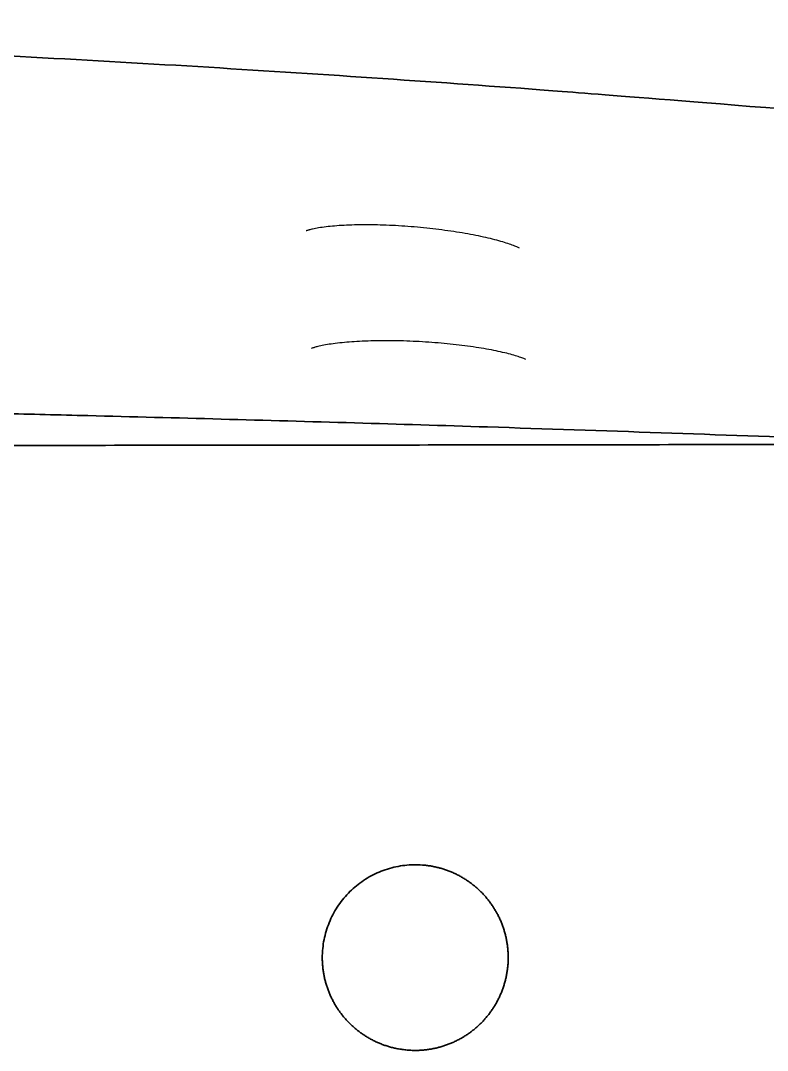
# Model space of a CAD drawing. Header units: millimetres. Extents: x 0 to 2561, y -987 to 790.
# Drawn here: x 981.6 to 1130.2, y -667.9 to -462.9 of the extents above; entities that cross this region are included whole.
import ezdxf

# ---------------------------------------------------------------- set-up
doc = ezdxf.new("R2010")
doc.units = ezdxf.units.MM
doc.layers.add('Blocks', color=7, linetype='Continuous')
doc.layers.add('Blocks$Inner', color=7, linetype='Continuous', lineweight=25, true_color=0x007f00)
doc.layers.add('Blocks$Outline', color=7, linetype='Continuous', lineweight=35, true_color=0xff3f3f)

# ---------------------------------------------------------------- blocks, each defined once
blk = doc.blocks.new('Balcony Dining Bench Top')
at = {"layer": 'Blocks$Inner'}
for points, knots in [([(-589.23, 424.16), (-589.23, 421.8), (-589.25, 419.44), (-589.3, 417.08), (-589.34, 414.72), (-589.41, 412.35), (-589.5, 409.99), (-589.59, 407.64), (-589.7, 405.29), (-589.81, 402.94), (-590.07, 397.34), (-590.31, 391.73), (-590.56, 386.12), (-590.91, 378.16), (-591.25, 370.21), (-591.58, 362.25), (-592.25, 346.33), (-592.88, 330.41), (-593.48, 314.5), (-594.35, 291.48), (-595.15, 268.46), (-595.89, 245.44), (-596.17, 236.61), (-596.44, 227.78), (-596.7, 218.96), (-596.96, 210.11), (-597.21, 201.27), (-597.45, 192.43), (-597.69, 183.59), (-597.92, 174.75), (-598.15, 165.9), (-598.29, 160.24), (-598.42, 154.58), (-598.56, 148.92), (-598.69, 143.26), (-598.82, 137.61), (-598.94, 131.95), (-599.07, 126.29), (-599.19, 120.63), (-599.3, 114.97), (-599.54, 103.66), (-599.75, 92.34), (-599.95, 81.03), (-600.15, 69.67), (-600.33, 58.32), (-600.5, 46.97), (-600.85, 23.06), (-601.12, -0.86), (-601.31, -24.78), (-601.38, -33.55), (-601.44, -42.33), (-601.49, -51.11), (-601.55, -59.86), (-601.59, -68.62), (-601.62, -77.38), (-601.65, -86.14), (-601.67, -94.89), (-601.68, -103.65), (-601.68, -105.03), (-601.68, -106.41), (-601.68, -107.79), (-601.68, -109.17), (-601.68, -110.56), (-601.68, -111.94), (-601.68, -113.32), (-601.68, -114.7), (-601.68, -116.08)], [0.000019, 0.000019, 0.000019, 0.000019, 7.08982, 7.08982, 7.08982, 14.176741, 14.176741, 14.176741, 21.23183, 21.23183, 21.23183, 38.07293, 38.07293, 38.07293, 61.967387, 61.967387, 61.967387, 109.758517, 109.758517, 109.758517, 178.860742, 178.860742, 178.860742, 205.352515, 205.352515, 205.352515, 231.889817, 231.889817, 231.889817, 258.427166, 258.427166, 258.427166, 275.415243, 275.415243, 275.415243, 292.391937, 292.391937, 292.391937, 309.370735, 309.370735, 309.370735, 343.322504, 343.322504, 343.322504, 377.383168, 377.383168, 377.383168, 449.136176, 449.136176, 449.136176, 475.470513, 475.470513, 475.470513, 501.739585, 501.739585, 501.739585, 528.009357, 528.009357, 528.009357, 532.154266, 532.154266, 532.154266, 536.298776, 536.298776, 536.298776, 540.441973, 540.441973, 540.441973, 540.441973]), ([(-592.46, 340.84), (-592.46, 340.54), (-592.46, 340.24), (-592.46, 339.94), (-592.45, 333.97), (-592.44, 328.01), (-592.43, 322.06), (-592.42, 318.55), (-592.42, 315.03), (-592.41, 311.52), (-592.4, 303.86), (-592.39, 296.21), (-592.38, 288.56), (-592.37, 286.78), (-592.37, 284.99), (-592.37, 283.21), (-592.35, 273.78), (-592.34, 264.35), (-592.33, 254.92), (-592.32, 245.47), (-592.3, 236.01), (-592.29, 226.56), (-592.29, 224.89), (-592.29, 223.23), (-592.28, 221.56), (-592.28, 213.74), (-592.27, 205.89), (-592.26, 198.04), (-592.25, 188.51), (-592.24, 178.95), (-592.23, 169.39), (-592.22, 164.22), (-592.21, 159.05), (-592.21, 153.88), (-592.21, 149.48), (-592.2, 145.08), (-592.2, 140.68), (-592.19, 131.11), (-592.18, 121.54), (-592.17, 111.97), (-592.16, 103.32), (-592.16, 94.67), (-592.15, 86.03), (-592.15, 85.12), (-592.15, 84.22), (-592.15, 83.31), (-592.14, 73.78), (-592.14, 64.27), (-592.13, 54.79), (-592.13, 53.96), (-592.13, 53.13), (-592.13, 52.3), (-592.12, 43.66), (-592.12, 35.05), (-592.11, 26.44), (-592.11, 23.9), (-592.11, 21.35), (-592.11, 18.8), (-592.11, 11.92), (-592.1, 5.04), (-592.1, -1.84), (-592.1, -6.11), (-592.1, -10.38), (-592.09, -14.65), (-592.09, -19.83), (-592.09, -25.01), (-592.09, -30.2), (-592.09, -30.61), (-592.09, -31.02), (-592.09, -31.44), (-592.09, -37.04), (-592.09, -42.66), (-592.08, -48.28), (-592.08, -61.27), (-592.08, -74.31), (-592.08, -87.37), (-592.08, -96.93), (-592.08, -106.51), (-592.08, -116.08), (-592.08, -125.66), (-592.08, -135.25), (-592.08, -144.82), (-592.08, -157.87), (-592.08, -170.9), (-592.08, -183.88), (-592.09, -189.51), (-592.09, -195.12), (-592.09, -200.73), (-592.09, -201.15), (-592.09, -201.57), (-592.09, -201.99), (-592.09, -207.17), (-592.09, -212.35), (-592.09, -217.51), (-592.1, -221.79), (-592.1, -226.07), (-592.1, -230.34), (-592.1, -237.22), (-592.11, -244.09), (-592.11, -250.97), (-592.11, -253.52), (-592.11, -256.07), (-592.11, -258.63), (-592.12, -267.23), (-592.12, -275.84), (-592.13, -284.47), (-592.13, -285.31), (-592.13, -286.14), (-592.13, -286.98), (-592.14, -296.46), (-592.14, -305.97), (-592.15, -315.5), (-592.15, -316.4), (-592.15, -317.29), (-592.15, -318.19), (-592.16, -326.84), (-592.16, -335.5), (-592.17, -344.15), (-592.18, -353.72), (-592.19, -363.3), (-592.2, -372.87), (-592.2, -377.26), (-592.21, -381.65), (-592.21, -386.05), (-592.21, -391.23), (-592.22, -396.4), (-592.23, -401.58), (-592.24, -411.14), (-592.25, -420.69), (-592.26, -430.22), (-592.27, -438.07), (-592.28, -445.91), (-592.28, -453.73), (-592.29, -455.4), (-592.29, -457.07), (-592.29, -458.74), (-592.3, -468.2), (-592.32, -477.66), (-592.33, -487.11), (-592.34, -496.54), (-592.35, -505.97), (-592.37, -515.4), (-592.37, -517.17), (-592.37, -518.95), (-592.38, -520.73), (-592.39, -528.39), (-592.4, -536.04), (-592.41, -543.7), (-592.42, -547.21), (-592.42, -550.72), (-592.43, -554.23), (-592.44, -560.18), (-592.45, -566.15), (-592.46, -572.12), (-592.46, -572.42), (-592.46, -572.71), (-592.46, -573)], [-996.817019, -996.817019, -996.817019, -996.817019, -995.9123, -995.9123, -995.9123, -978.027625, -978.027625, -978.027625, -967.478023, -967.478023, -967.478023, -944.513052, -944.513052, -944.513052, -939.159365, -939.159365, -939.159365, -910.862819, -910.862819, -910.862819, -882.48729, -882.48729, -882.48729, -877.48982, -877.48982, -877.48982, -853.958224, -853.958224, -853.958224, -825.307231, -825.307231, -825.307231, -809.794808, -809.794808, -809.794808, -796.592488, -796.592488, -796.592488, -767.874023, -767.874023, -767.874023, -741.931426, -741.931426, -741.931426, -739.219314, -739.219314, -739.219314, -710.697678, -710.697678, -710.697678, -708.20784, -708.20784, -708.20784, -682.344451, -682.344451, -682.344451, -674.706309, -674.706309, -674.706309, -654.059058, -654.059058, -654.059058, -641.24893, -641.24893, -641.24893, -625.706944, -625.706944, -625.706944, -624.467245, -624.467245, -624.467245, -607.621719, -607.621719, -607.621719, -568.533188, -568.533188, -568.533188, -539.823329, -539.823329, -539.823329, -511.09107, -511.09107, -511.09107, -472.024795, -472.024795, -472.024795, -455.179187, -455.179187, -455.179187, -453.917316, -453.917316, -453.917316, -438.397425, -438.397425, -438.397425, -425.565203, -425.565203, -425.565203, -404.940004, -404.940004, -404.940004, -397.279812, -397.279812, -397.279812, -371.438578, -371.438578, -371.438578, -368.926588, -368.926588, -368.926588, -340.404954, -340.404954, -340.404954, -337.71515, -337.71515, -337.71515, -311.750248, -311.750248, -311.750248, -283.031787, -283.031787, -283.031787, -269.851859, -269.851859, -269.851859, -254.317047, -254.317047, -254.317047, -225.666059, -225.666059, -225.666059, -202.15667, -202.15667, -202.15667, -197.136998, -197.136998, -197.136998, -168.761474, -168.761474, -168.761474, -140.464934, -140.464934, -140.464934, -135.133309, -135.133309, -135.133309, -112.146282, -112.146282, -112.146282, -101.618835, -101.618835, -101.618835, -83.712012, -83.712012, -83.712012, -82.828449, -82.828449, -82.828449, -82.828449]), ([(-659.19, 304.14), (-662.12, 267.79), (-662.72, 259.97), (-664.94, 229.74), (-666.48, 206.84), (-669.27, 160.01), (-670.53, 136.09), (-672.74, 87.35), (-673.68, 62.53), (-675.98, -12.87), (-676.78, -64.46), (-676.78, -116.08)], [150.686593, 150.686593, 150.686593, 150.686593, 175.649857, 175.649857, 246.388671, 246.388671, 317.127485, 317.127485, 387.866299, 387.866299, 529.316122, 529.316122, 529.316122, 529.316122]), ([(-609.31, 253.07), (-609.34, 253.02), (-609.42, 252.86), (-609.5, 252.65), (-609.59, 252.44), (-609.7, 252.16), (-609.81, 251.83), (-610.04, 251.16), (-610.29, 250.29), (-610.55, 249.26), (-610.81, 248.22), (-611.06, 247.03), (-611.3, 245.73), (-611.42, 245.07), (-611.53, 244.39), (-611.65, 243.69), (-611.76, 242.98), (-611.87, 242.24), (-611.97, 241.49), (-612.17, 239.99), (-612.35, 238.43), (-612.5, 236.82), (-612.57, 236.01), (-612.64, 235.19), (-612.7, 234.36), (-612.77, 233.53), (-612.82, 232.7), (-612.87, 231.87)], [12.522994, 12.522994, 12.522994, 12.522994, 14.94987, 14.94987, 14.94987, 17.358436, 17.358436, 17.358436, 22.230838, 22.230838, 22.230838, 27.158747, 27.158747, 27.158747, 29.63017, 29.63017, 29.63017, 32.126858, 32.126858, 32.126858, 37.095642, 37.095642, 37.095642, 39.595646, 39.595646, 39.595646, 42.100208, 42.100208, 42.100208, 42.100208]), ([(-631.46, 251.81), (-631.49, 251.76), (-631.57, 251.61), (-631.66, 251.41), (-631.75, 251.21), (-631.87, 250.94), (-631.99, 250.62), (-632.24, 249.97), (-632.53, 249.11), (-632.82, 248.1), (-633.12, 247.07), (-633.41, 245.91), (-633.69, 244.62), (-633.84, 243.97), (-633.97, 243.3), (-634.11, 242.6), (-634.24, 241.9), (-634.38, 241.17), (-634.5, 240.43), (-634.75, 238.94), (-634.98, 237.39), (-635.18, 235.78), (-635.29, 234.98), (-635.38, 234.16), (-635.47, 233.34), (-635.55, 232.52), (-635.63, 231.69), (-635.7, 230.86)], [12.034807, 12.034807, 12.034807, 12.034807, 14.451774, 14.451774, 14.451774, 16.856656, 16.856656, 16.856656, 21.722315, 21.722315, 21.722315, 26.642426, 26.642426, 26.642426, 29.110749, 29.110749, 29.110749, 31.603942, 31.603942, 31.603942, 36.565623, 36.565623, 36.565623, 39.062247, 39.062247, 39.062247, 41.56304, 41.56304, 41.56304, 41.56304]), ([(-490.31, 249.56), (-490.52, 249.56), (-490.74, 249.56), (-491.21, 249.54), (-491.47, 249.52), (-491.99, 249.48), (-492.26, 249.46), (-492.77, 249.39), (-493.03, 249.36), (-493.54, 249.27), (-493.8, 249.22), (-494.31, 249.12), (-494.56, 249.06), (-495.06, 248.93), (-495.31, 248.86), (-495.81, 248.71), (-496.05, 248.64), (-496.54, 248.47), (-496.79, 248.38), (-497.27, 248.19), (-497.51, 248.09), (-497.98, 247.88), (-498.22, 247.76), (-498.69, 247.54), (-498.92, 247.41), (-499.38, 247.16), (-499.6, 247.03), (-500.05, 246.76), (-500.27, 246.63), (-500.7, 246.34), (-500.91, 246.19), (-501.33, 245.89), (-501.53, 245.73), (-501.94, 245.41), (-502.14, 245.25), (-502.53, 244.91), (-502.73, 244.73), (-503.1, 244.38), (-503.29, 244.19), (-503.66, 243.82), (-503.84, 243.63), (-504.18, 243.24), (-504.36, 243.04), (-504.68, 242.64), (-504.85, 242.44), (-505.16, 242.03), (-505.31, 241.82), (-505.6, 241.39), (-505.75, 241.17), (-506.02, 240.74), (-506.16, 240.51), (-506.41, 240.06), (-506.54, 239.83), (-506.78, 239.37), (-506.9, 239.14), (-507.12, 238.67), (-507.22, 238.42), (-507.42, 237.94), (-507.52, 237.7), (-507.7, 237.21), (-507.78, 236.97), (-507.94, 236.47), (-508.01, 236.22), (-508.15, 235.73), (-508.21, 235.47), (-508.33, 234.97), (-508.38, 234.71), (-508.48, 234.21), (-508.52, 233.95), (-508.59, 233.43), (-508.62, 233.17), (-508.65, 232.91)], [87.398958, 87.398958, 87.398958, 87.398958, 88.04909, 88.04909, 88.829249, 88.829249, 89.609409, 89.609409, 90.389652, 90.389652, 91.169895, 91.169895, 91.950139, 91.950139, 92.730382, 92.730382, 93.510625, 93.510625, 94.290869, 94.290869, 95.071112, 95.071112, 95.851355, 95.851355, 96.631804, 96.631804, 97.412253, 97.412253, 98.192702, 98.192702, 98.973151, 98.973151, 99.7536, 99.7536, 100.534049, 100.534049, 101.314497, 101.314497, 102.094946, 102.094946, 102.875653, 102.875653, 103.65636, 103.65636, 104.437067, 104.437067, 105.217773, 105.217773, 105.99848, 105.99848, 106.779187, 106.779187, 107.559894, 107.559894, 108.3406, 108.3406, 109.121501, 109.121501, 109.902402, 109.902402, 110.683302, 110.683302, 111.464203, 111.464203, 112.245103, 112.245103, 113.026004, 113.026004, 113.806905, 113.806905, 114.587805, 114.587805, 114.587805, 114.587805]), ([(-471.87, 229.2), (-471.84, 229.52), (-471.82, 229.86), (-471.8, 230.18), (-471.79, 230.5), (-471.78, 230.83), (-471.78, 231.15), (-471.78, 231.41), (-471.79, 231.68), (-471.8, 231.94), (-471.82, 232.2), (-471.84, 232.46), (-471.86, 232.72), (-471.88, 232.98), (-471.91, 233.23), (-471.95, 233.49), (-471.98, 233.75), (-472.02, 234), (-472.06, 234.26), (-472.11, 234.51), (-472.16, 234.77), (-472.22, 235.02), (-472.27, 235.27), (-472.33, 235.53), (-472.4, 235.78), (-472.46, 236.03), (-472.54, 236.28), (-472.61, 236.53), (-472.69, 236.78), (-472.78, 237.03), (-472.86, 237.27), (-472.95, 237.52), (-473.04, 237.77), (-473.14, 238.01), (-473.24, 238.25), (-473.34, 238.49), (-473.45, 238.73), (-473.56, 238.96), (-473.67, 239.2), (-473.79, 239.43), (-473.91, 239.66), (-474.03, 239.89), (-474.15, 240.11), (-474.28, 240.34), (-474.41, 240.56), (-474.55, 240.78), (-474.69, 241), (-474.83, 241.22), (-474.97, 241.44), (-475.12, 241.65), (-475.27, 241.87), (-475.42, 242.07), (-475.58, 242.28), (-475.74, 242.49), (-475.9, 242.69), (-476.07, 242.9), (-476.24, 243.1), (-476.41, 243.29), (-476.58, 243.49), (-476.76, 243.68), (-476.94, 243.87), (-477.12, 244.06), (-477.3, 244.24), (-477.49, 244.42), (-477.68, 244.6), (-477.87, 244.77), (-478.06, 244.94), (-478.26, 245.12), (-478.45, 245.28), (-478.66, 245.45), (-478.86, 245.61), (-479.06, 245.77), (-479.27, 245.92), (-479.48, 246.08), (-479.69, 246.23), (-479.91, 246.37), (-480.12, 246.52), (-480.35, 246.66), (-480.57, 246.8), (-480.79, 246.94), (-481.02, 247.07), (-481.24, 247.2), (-481.47, 247.33), (-481.7, 247.45), (-481.93, 247.57), (-482.16, 247.68), (-482.4, 247.8), (-482.63, 247.9), (-482.87, 248.01), (-483.1, 248.11), (-483.34, 248.21), (-483.58, 248.31), (-483.83, 248.4), (-484.07, 248.49), (-484.31, 248.57), (-484.56, 248.65), (-484.81, 248.73), (-485.05, 248.81), (-485.31, 248.88), (-485.56, 248.95), (-485.81, 249.01), (-486.06, 249.08), (-486.32, 249.13), (-486.57, 249.19), (-486.83, 249.24), (-487.09, 249.28), (-487.34, 249.33), (-487.6, 249.37), (-487.86, 249.4), (-488.11, 249.43), (-488.37, 249.46), (-488.63, 249.49), (-488.89, 249.51), (-489.14, 249.53), (-489.4, 249.54), (-489.66, 249.55), (-489.92, 249.56), (-490.18, 249.56), (-490.22, 249.56), (-490.26, 249.56), (-490.31, 249.56)], [56.439455, 56.439455, 56.439455, 56.439455, 57.416276, 57.416276, 57.416276, 58.393513, 58.393513, 58.393513, 59.179261, 59.179261, 59.179261, 59.960788, 59.960788, 59.960788, 60.739535, 60.739535, 60.739535, 61.516896, 61.516896, 61.516896, 62.294247, 62.294247, 62.294247, 63.072959, 63.072959, 63.072959, 63.85443, 63.85443, 63.85443, 64.640099, 64.640099, 64.640099, 65.425765, 65.425765, 65.425765, 66.207204, 66.207204, 66.207204, 66.985857, 66.985857, 66.985857, 67.763122, 67.763122, 67.763122, 68.540373, 68.540373, 68.540373, 69.318985, 69.318985, 69.318985, 70.100355, 70.100355, 70.100355, 70.885925, 70.885925, 70.885925, 71.671335, 71.671335, 71.671335, 72.45252, 72.45252, 72.45252, 73.230921, 73.230921, 73.230921, 74.007933, 74.007933, 74.007933, 74.784939, 74.784939, 74.784939, 75.563305, 75.563305, 75.563305, 76.344431, 76.344431, 76.344431, 77.12976, 77.12976, 77.12976, 77.914934, 77.914934, 77.914934, 78.69589, 78.69589, 78.69589, 79.474069, 79.474069, 79.474069, 80.250868, 80.250868, 80.250868, 81.02766, 81.02766, 81.02766, 81.805822, 81.805822, 81.805822, 82.586749, 82.586749, 82.586749, 83.371882, 83.371882, 83.371882, 84.15697, 84.15697, 84.15697, 84.937848, 84.937848, 84.937848, 85.715957, 85.715957, 85.715957, 86.492695, 86.492695, 86.492695, 87.269436, 87.269436, 87.269436, 87.398958, 87.398958, 87.398958, 87.398958]), ([(-612.87, 231.87), (-612.91, 231.03), (-612.95, 230.2), (-612.98, 229.37), (-613.01, 228.55), (-613.03, 227.72), (-613.04, 226.91), (-613.06, 225.29), (-613.05, 223.72), (-613.01, 222.2), (-612.99, 221.44), (-612.96, 220.7), (-612.92, 219.98), (-612.89, 219.27), (-612.84, 218.58), (-612.79, 217.92), (-612.74, 217.26), (-612.68, 216.63), (-612.61, 216.03), (-612.55, 215.43), (-612.47, 214.86), (-612.4, 214.33), (-612.24, 213.28), (-612.07, 212.38), (-611.91, 211.69), (-611.84, 211.42), (-611.77, 211.19), (-611.72, 210.99), (-611.7, 210.94), (-611.69, 210.89), (-611.67, 210.85), (-611.64, 210.74), (-611.61, 210.64), (-611.58, 210.57), (-611.55, 210.49), (-611.53, 210.44), (-611.52, 210.41)], [42.100208, 42.100208, 42.100208, 42.100208, 44.602941, 44.602941, 44.602941, 47.098322, 47.098322, 47.098322, 52.04858, 52.04858, 52.04858, 54.531684, 54.531684, 54.531684, 56.987183, 56.987183, 56.987183, 59.426578, 59.426578, 59.426578, 61.871422, 61.871422, 61.871422, 66.70545, 66.70545, 66.70545, 68.61675, 68.61675, 68.61675, 69.095846, 69.095846, 69.095846, 70.299304, 70.299304, 70.299304, 71.50355, 71.50355, 71.50355, 71.50355]), ([(-635.7, 230.86), (-635.77, 230.03), (-635.84, 229.2), (-635.89, 228.37), (-635.94, 227.55), (-635.99, 226.72), (-636.02, 225.91), (-636.1, 224.29), (-636.13, 222.72), (-636.13, 221.2), (-636.13, 220.45), (-636.12, 219.7), (-636.1, 218.98), (-636.08, 218.26), (-636.06, 217.57), (-636.02, 216.91), (-635.99, 216.25), (-635.94, 215.61), (-635.89, 215.01), (-635.84, 214.4), (-635.78, 213.83), (-635.72, 213.3), (-635.59, 212.24), (-635.44, 211.34), (-635.28, 210.64), (-635.23, 210.38), (-635.17, 210.15), (-635.12, 209.96), (-635.1, 209.9), (-635.09, 209.84), (-635.07, 209.78), (-635.04, 209.67), (-635.01, 209.57), (-634.98, 209.5), (-634.95, 209.42), (-634.93, 209.36), (-634.92, 209.33)], [41.56304, 41.56304, 41.56304, 41.56304, 44.06182, 44.06182, 44.06182, 46.553947, 46.553947, 46.553947, 51.496729, 51.496729, 51.496729, 53.976021, 53.976021, 53.976021, 56.427915, 56.427915, 56.427915, 58.863259, 58.863259, 58.863259, 61.303724, 61.303724, 61.303724, 66.130282, 66.130282, 66.130282, 67.920203, 67.920203, 67.920203, 68.516294, 68.516294, 68.516294, 69.717733, 69.717733, 69.717733, 70.920153, 70.920153, 70.920153, 70.920153]), ([(-508.74, 231.18), (-508.74, 229.99), (-508.64, 228.82), (-508.31, 227.08), (-508.17, 226.51), (-507.85, 225.37), (-507.66, 224.82), (-507.01, 223.19), (-506.48, 222.14), (-505.53, 220.64), (-505.19, 220.16), (-504.47, 219.24), (-504.09, 218.79), (-503.29, 217.94), (-502.87, 217.54), (-501.98, 216.76), (-501.52, 216.39), (-500.08, 215.36), (-499.07, 214.77), (-497.48, 214.03), (-496.94, 213.81), (-495.82, 213.41), (-495.25, 213.25), (-493.55, 212.82), (-492.39, 212.65), (-490.91, 212.57), (-490.59, 212.56), (-490.27, 212.56)], [116.32328, 116.32328, 116.32328, 116.32328, 119.851798, 119.851798, 121.616057, 121.616057, 123.380316, 123.380316, 126.908835, 126.908835, 128.673094, 128.673094, 130.437353, 130.437353, 132.201612, 132.201612, 133.965871, 133.965871, 137.494389, 137.494389, 139.258648, 139.258648, 141.022907, 141.022907, 144.551426, 144.551426, 145.499393, 145.499393, 145.499393, 145.499393]), ([(-490.14, 212.56), (-490.07, 212.56), (-490, 212.56), (-489.95, 212.56), (-489.69, 212.57), (-489.42, 212.58), (-489.16, 212.59), (-488.9, 212.61), (-488.64, 212.63), (-488.39, 212.65), (-488.13, 212.68), (-487.87, 212.71), (-487.62, 212.75), (-487.36, 212.78), (-487.11, 212.83), (-486.85, 212.87), (-486.6, 212.92), (-486.34, 212.97), (-486.09, 213.03), (-485.84, 213.09), (-485.59, 213.15), (-485.34, 213.22), (-485.09, 213.29), (-484.84, 213.37), (-484.59, 213.45), (-484.35, 213.52), (-484.1, 213.61), (-483.85, 213.7), (-483.61, 213.79), (-483.36, 213.89), (-483.13, 213.99), (-482.89, 214.09), (-482.65, 214.19), (-482.41, 214.3), (-482.18, 214.41), (-481.95, 214.53), (-481.72, 214.65), (-481.49, 214.77), (-481.26, 214.89), (-481.04, 215.02), (-480.81, 215.15), (-480.59, 215.28), (-480.37, 215.42), (-480.16, 215.56), (-479.94, 215.7), (-479.73, 215.85), (-479.51, 216), (-479.3, 216.15), (-479.1, 216.31), (-478.89, 216.46), (-478.68, 216.63), (-478.48, 216.79), (-478.28, 216.96), (-478.08, 217.13), (-477.89, 217.31), (-477.7, 217.48), (-477.51, 217.66), (-477.32, 217.84), (-477.14, 218.02), (-476.95, 218.21), (-476.78, 218.4), (-476.6, 218.58), (-476.43, 218.78), (-476.26, 218.97), (-476.09, 219.17), (-475.93, 219.37), (-475.77, 219.57), (-475.61, 219.77), (-475.45, 219.98), (-475.3, 220.19), (-475.15, 220.4), (-475, 220.62), (-474.85, 220.83), (-474.71, 221.05), (-474.57, 221.27), (-474.43, 221.5), (-474.3, 221.72), (-474.17, 221.95), (-474.04, 222.18), (-473.92, 222.4), (-473.8, 222.64), (-473.68, 222.87), (-473.57, 223.1), (-473.46, 223.34), (-473.36, 223.57), (-473.25, 223.81), (-473.15, 224.05), (-473.06, 224.29), (-472.96, 224.53), (-472.87, 224.78), (-472.79, 225.02), (-472.71, 225.26), (-472.63, 225.51), (-472.55, 225.76), (-472.48, 226.01), (-472.41, 226.26), (-472.34, 226.51), (-472.28, 226.77), (-472.22, 227.03), (-472.17, 227.28), (-472.1, 227.59), (-472.04, 227.92), (-472, 228.24), (-471.95, 228.56), (-471.91, 228.88), (-471.87, 229.2)], [145.630312, 145.630312, 145.630312, 145.630312, 145.825419, 145.825419, 145.825419, 146.610575, 146.610575, 146.610575, 147.391533, 147.391533, 147.391533, 148.169734, 148.169734, 148.169734, 148.946573, 148.946573, 148.946573, 149.723425, 149.723425, 149.723425, 150.501661, 150.501661, 150.501661, 151.282678, 151.282678, 151.282678, 152.067916, 152.067916, 152.067916, 152.853475, 152.853475, 152.853475, 153.634839, 153.634839, 153.634839, 154.413449, 154.413449, 154.413449, 155.190702, 155.190702, 155.190702, 155.96797, 155.96797, 155.96797, 156.746626, 156.746626, 156.746626, 157.528065, 157.528065, 157.528065, 158.313728, 158.313728, 158.313728, 159.099701, 159.099701, 159.099701, 159.881474, 159.881474, 159.881474, 160.660488, 160.660488, 160.660488, 161.43814, 161.43814, 161.43814, 162.215802, 162.215802, 162.215802, 162.994848, 162.994848, 162.994848, 163.776674, 163.776674, 163.776674, 164.56272, 164.56272, 164.56272, 165.348914, 165.348914, 165.348914, 166.130897, 166.130897, 166.130897, 166.910111, 166.910111, 166.910111, 167.687952, 167.687952, 167.687952, 168.465795, 168.465795, 168.465795, 169.245013, 169.245013, 169.245013, 170.027004, 170.027004, 170.027004, 170.813209, 170.813209, 170.813209, 171.790473, 171.790473, 171.790473, 172.762735, 172.762735, 172.762735, 172.762735])]:
    blk.add_open_spline(points, degree=3, knots=knots, dxfattribs=at)
for points in [[(-508.65, 232.91), (-508.71, 232.34), (-508.74, 231.76), (-508.74, 231.18)], [(-612.98, 221.69), (-612.98, 221.61), (-612.99, 221.53), (-612.99, 221.45)], [(-490.27, 212.56), (-490.23, 212.56), (-490.18, 212.56), (-490.14, 212.56)]]:
    blk.add_open_spline(points, degree=3, dxfattribs=at)
at = {"layer": 'Blocks$Outline'}
for points, knots in [([(-648.66, 430.49), (-648.67, 428.98), (-648.67, 427.46), (-648.67, 424.41), (-648.68, 422.88), (-648.68, 419.77), (-648.69, 418.32), (-648.81, 414.22), (-648.96, 411.74), (-649.4, 406.92), (-649.68, 404.55), (-649.93, 402.16), (-650.19, 399.66), (-650.45, 397.15), (-650.74, 394.31), (-650.77, 394), (-650.84, 393.37), (-650.94, 392.43), (-651.16, 390.22), (-651.36, 388.32), (-651.48, 387.05), (-651.74, 384.54), (-651.99, 382.03), (-654.26, 359.37), (-656.2, 338.7), (-658.43, 313.04), (-658.81, 308.6), (-659.19, 304.14), (-662.12, 267.79), (-662.72, 259.97), (-664.94, 229.74), (-666.48, 206.84), (-669.27, 160.01), (-670.53, 136.09), (-672.74, 87.35), (-673.68, 62.53), (-675.98, -12.87), (-676.78, -64.46), (-676.78, -116.08), (-676.78, -160.3), (-676.19, -204.49), (-674.5, -269.53), (-673.8, -291), (-672.15, -333.36), (-671.2, -354.24), (-669.09, -395.32), (-667.92, -415.5), (-665.4, -455.1), (-664.04, -474.51), (-662.38, -496.53), (-662.15, -499.53), (-661.92, -502.52), (-661.8, -504.07), (-661.65, -505.99), (-661.47, -508.31), (-660.38, -522.2), (-659.24, -535.87), (-656.49, -567.51), (-654.84, -585.29), (-653.13, -602.67), (-652.61, -608.08), (-652.08, -613.39), (-651.54, -618.69), (-651.53, -618.78), (-651.51, -618.94), (-651.49, -619.19), (-651.43, -619.77), (-651.31, -620.92), (-651.08, -623.23), (-650.88, -625.19), (-649.01, -643.6), (-649.01, -643.64), (-649, -643.68), (-648.99, -643.8), (-648.99, -643.9), (-648.97, -644.2), (-648.95, -644.43), (-648.9, -645.23), (-648.86, -645.89), (-648.78, -647.5), (-648.74, -648.46), (-648.7, -650.16), (-648.69, -650.78), (-648.68, -652.13), (-648.68, -652.87), (-648.68, -653.73), (-648.68, -653.75), (-648.68, -653.78), (-648.68, -653.88), (-648.68, -653.96), (-648.68, -654.25), (-648.68, -654.5), (-648.68, -655.43), (-648.67, -656.28), (-648.67, -658.43), (-648.67, -659.73), (-648.67, -661.62), (-648.67, -662.09), (-648.66, -662.57), (-648.66, -662.65)], [12.373966, 12.373966, 12.373966, 12.373966, 16.601863, 16.601863, 20.742388, 20.742388, 24.882913, 24.882913, 33.163963, 33.163963, 41.180741, 41.180741, 41.180741, 48.778274, 48.778274, 49.727966, 49.727966, 50.677658, 52.577041, 56.375808, 56.375808, 56.375808, 65.240052, 65.240052, 135.978866, 135.978866, 150.686593, 150.686593, 150.686593, 175.649857, 175.649857, 246.388671, 246.388671, 317.127485, 317.127485, 387.866299, 387.866299, 529.316122, 529.316122, 529.316122, 651.160456, 651.160456, 712.082623, 712.082623, 773.00479, 773.00479, 833.926957, 833.926957, 894.849124, 894.849124, 904.501732, 904.501732, 904.501732, 905.501732, 905.501732, 905.501732, 950.532882, 950.532882, 1011.455049, 1011.455049, 1011.455049, 1027.366538, 1027.366538, 1027.615155, 1027.615155, 1027.863773, 1028.361007, 1029.355475, 1031.344411, 1035.322283, 1035.322283, 1035.322283, 1035.644028, 1035.644028, 1036.287519, 1036.287519, 1037.574499, 1037.574499, 1040.14846, 1040.14846, 1042.722422, 1042.722422, 1044.009402, 1044.009402, 1045.296383, 1045.296383, 1045.296383, 1045.618128, 1045.618128, 1046.261618, 1046.261618, 1047.548599, 1047.548599, 1050.12256, 1050.12256, 1052.696522, 1052.696522, 1053.340012, 1053.464332, 1053.464332, 1053.464332, 1053.464332]), ([(-592.46, -573), (-592.81, -564.22), (-593.15, -555.44), (-593.48, -546.66), (-594.35, -523.64), (-595.15, -500.62), (-595.89, -477.6), (-596.17, -468.77), (-596.44, -459.94), (-596.7, -451.12), (-596.96, -442.28), (-597.21, -433.43), (-597.45, -424.59), (-597.69, -415.75), (-597.92, -406.91), (-598.15, -398.06), (-598.29, -392.4), (-598.42, -386.74), (-598.56, -381.08), (-598.69, -375.42), (-598.82, -369.77), (-598.94, -364.11), (-599.07, -358.45), (-599.19, -352.79), (-599.3, -347.13), (-599.54, -335.82), (-599.75, -324.5), (-599.95, -313.19), (-600.15, -301.83), (-600.33, -290.48), (-600.5, -279.13), (-600.85, -255.22), (-601.12, -231.3), (-601.31, -207.38), (-601.38, -198.61), (-601.44, -189.83), (-601.49, -181.05), (-601.55, -172.3), (-601.59, -163.54), (-601.62, -154.78), (-601.65, -146.03), (-601.67, -137.27), (-601.68, -128.51), (-601.68, -127.13), (-601.68, -125.75), (-601.68, -124.37), (-601.68, -122.99), (-601.68, -121.6), (-601.68, -120.22), (-601.68, -118.84), (-601.68, -117.46), (-601.68, -116.08), (-601.68, -114.7), (-601.68, -113.32), (-601.68, -111.94), (-601.68, -110.56), (-601.68, -109.17), (-601.68, -107.79), (-601.68, -106.41), (-601.68, -105.03), (-601.68, -103.65), (-601.67, -94.89), (-601.65, -86.14), (-601.62, -77.38), (-601.59, -68.62), (-601.55, -59.86), (-601.49, -51.11), (-601.44, -42.33), (-601.38, -33.55), (-601.31, -24.78), (-601.12, -0.86), (-600.85, 23.06), (-600.5, 46.97), (-600.33, 58.32), (-600.15, 69.67), (-599.95, 81.03), (-599.75, 92.34), (-599.54, 103.66), (-599.3, 114.97), (-599.19, 120.63), (-599.07, 126.29), (-598.94, 131.95), (-598.82, 137.61), (-598.69, 143.26), (-598.56, 148.92), (-598.42, 154.58), (-598.29, 160.24), (-598.15, 165.9), (-597.92, 174.75), (-597.69, 183.59), (-597.45, 192.43), (-597.21, 201.27), (-596.96, 210.11), (-596.7, 218.96), (-596.44, 227.78), (-596.17, 236.61), (-595.89, 245.44), (-595.15, 268.46), (-594.35, 291.48), (-593.48, 314.5), (-593.15, 323.28), (-592.81, 332.06), (-592.46, 340.84)], [-997.492961, -997.492961, -997.492961, -997.492961, -971.124873, -971.124873, -971.124873, -902.022648, -902.022648, -902.022648, -875.530874, -875.530874, -875.530874, -848.993572, -848.993572, -848.993572, -822.456224, -822.456224, -822.456224, -805.468146, -805.468146, -805.468146, -788.491452, -788.491452, -788.491452, -771.512654, -771.512654, -771.512654, -737.560885, -737.560885, -737.560885, -703.500221, -703.500221, -703.500221, -631.747214, -631.747214, -631.747214, -605.412876, -605.412876, -605.412876, -579.143805, -579.143805, -579.143805, -552.874033, -552.874033, -552.874033, -548.729124, -548.729124, -548.729124, -544.584614, -544.584614, -544.584614, -540.441973, -540.441973, -540.441973, -536.298776, -536.298776, -536.298776, -532.154266, -532.154266, -532.154266, -528.009357, -528.009357, -528.009357, -501.739585, -501.739585, -501.739585, -475.470513, -475.470513, -475.470513, -449.136176, -449.136176, -449.136176, -377.383168, -377.383168, -377.383168, -343.322504, -343.322504, -343.322504, -309.370735, -309.370735, -309.370735, -292.391937, -292.391937, -292.391937, -275.415243, -275.415243, -275.415243, -258.427166, -258.427166, -258.427166, -231.889817, -231.889817, -231.889817, -205.352515, -205.352515, -205.352515, -178.860742, -178.860742, -178.860742, -109.758517, -109.758517, -109.758517, -83.395096, -83.395096, -83.395096, -83.395096]), ([(-592.46, 340.84), (-592.46, 340.54), (-592.46, 340.24), (-592.46, 339.94), (-592.45, 333.97), (-592.44, 328.01), (-592.43, 322.06), (-592.42, 318.55), (-592.42, 315.03), (-592.41, 311.52), (-592.4, 303.86), (-592.39, 296.21), (-592.38, 288.56), (-592.37, 286.78), (-592.37, 284.99), (-592.37, 283.21), (-592.35, 273.78), (-592.34, 264.35), (-592.33, 254.92), (-592.32, 245.47), (-592.3, 236.01), (-592.29, 226.56), (-592.29, 224.89), (-592.29, 223.23), (-592.28, 221.56), (-592.28, 213.74), (-592.27, 205.89), (-592.26, 198.04), (-592.25, 188.51), (-592.24, 178.95), (-592.23, 169.39), (-592.22, 164.22), (-592.21, 159.05), (-592.21, 153.88), (-592.21, 149.48), (-592.2, 145.08), (-592.2, 140.68), (-592.19, 131.11), (-592.18, 121.54), (-592.17, 111.97), (-592.16, 103.32), (-592.16, 94.67), (-592.15, 86.03), (-592.15, 85.12), (-592.15, 84.22), (-592.15, 83.31), (-592.14, 73.78), (-592.14, 64.27), (-592.13, 54.79), (-592.13, 53.96), (-592.13, 53.13), (-592.13, 52.3), (-592.12, 43.66), (-592.12, 35.05), (-592.11, 26.44), (-592.11, 23.9), (-592.11, 21.35), (-592.11, 18.8), (-592.11, 11.92), (-592.1, 5.04), (-592.1, -1.84), (-592.1, -6.11), (-592.1, -10.38), (-592.09, -14.65), (-592.09, -19.83), (-592.09, -25.01), (-592.09, -30.2), (-592.09, -30.61), (-592.09, -31.02), (-592.09, -31.44), (-592.09, -37.04), (-592.09, -42.66), (-592.08, -48.28), (-592.08, -61.27), (-592.08, -74.31), (-592.08, -87.37), (-592.08, -96.93), (-592.08, -106.51), (-592.08, -116.08), (-592.08, -125.66), (-592.08, -135.25), (-592.08, -144.82), (-592.08, -157.87), (-592.08, -170.9), (-592.08, -183.88), (-592.09, -189.51), (-592.09, -195.12), (-592.09, -200.73), (-592.09, -201.15), (-592.09, -201.57), (-592.09, -201.99), (-592.09, -207.17), (-592.09, -212.35), (-592.09, -217.51), (-592.1, -221.79), (-592.1, -226.07), (-592.1, -230.34), (-592.1, -237.22), (-592.11, -244.09), (-592.11, -250.97), (-592.11, -253.52), (-592.11, -256.07), (-592.11, -258.63), (-592.12, -267.23), (-592.12, -275.84), (-592.13, -284.47), (-592.13, -285.31), (-592.13, -286.14), (-592.13, -286.98), (-592.14, -296.46), (-592.14, -305.97), (-592.15, -315.5), (-592.15, -316.4), (-592.15, -317.29), (-592.15, -318.19), (-592.16, -326.84), (-592.16, -335.5), (-592.17, -344.15), (-592.18, -353.72), (-592.19, -363.3), (-592.2, -372.87), (-592.2, -377.26), (-592.21, -381.65), (-592.21, -386.05), (-592.21, -391.23), (-592.22, -396.4), (-592.23, -401.58), (-592.24, -411.14), (-592.25, -420.69), (-592.26, -430.22), (-592.27, -438.07), (-592.28, -445.91), (-592.28, -453.73), (-592.29, -455.4), (-592.29, -457.07), (-592.29, -458.74), (-592.3, -468.2), (-592.32, -477.66), (-592.33, -487.11), (-592.34, -496.54), (-592.35, -505.97), (-592.37, -515.4), (-592.37, -517.17), (-592.37, -518.95), (-592.38, -520.73), (-592.39, -528.39), (-592.4, -536.04), (-592.41, -543.7), (-592.42, -547.21), (-592.42, -550.72), (-592.43, -554.23), (-592.44, -560.18), (-592.45, -566.15), (-592.46, -572.12), (-592.46, -572.42), (-592.46, -572.71), (-592.46, -573)], [-996.817019, -996.817019, -996.817019, -996.817019, -995.912343, -995.912343, -995.912343, -978.027667, -978.027667, -978.027667, -967.478064, -967.478064, -967.478064, -944.513092, -944.513092, -944.513092, -939.159406, -939.159406, -939.159406, -910.862858, -910.862858, -910.862858, -882.487328, -882.487328, -882.487328, -877.489858, -877.489858, -877.489858, -853.95826, -853.95826, -853.95826, -825.307266, -825.307266, -825.307266, -809.794842, -809.794842, -809.794842, -796.592521, -796.592521, -796.592521, -767.874055, -767.874055, -767.874055, -741.931457, -741.931457, -741.931457, -739.219345, -739.219345, -739.219345, -710.697707, -710.697707, -710.697707, -708.20787, -708.20787, -708.20787, -682.34448, -682.34448, -682.34448, -674.706337, -674.706337, -674.706337, -654.059085, -654.059085, -654.059085, -641.248956, -641.248956, -641.248956, -625.706969, -625.706969, -625.706969, -624.467271, -624.467271, -624.467271, -607.621743, -607.621743, -607.621743, -568.533211, -568.533211, -568.533211, -539.823351, -539.823351, -539.823351, -511.09109, -511.09109, -511.09109, -472.024813, -472.024813, -472.024813, -455.179204, -455.179204, -455.179204, -453.917333, -453.917333, -453.917333, -438.397442, -438.397442, -438.397442, -425.565219, -425.565219, -425.565219, -404.940019, -404.940019, -404.940019, -397.279826, -397.279826, -397.279826, -371.438592, -371.438592, -371.438592, -368.926601, -368.926601, -368.926601, -340.404966, -340.404966, -340.404966, -337.715162, -337.715162, -337.715162, -311.750259, -311.750259, -311.750259, -283.031796, -283.031796, -283.031796, -269.851868, -269.851868, -269.851868, -254.317055, -254.317055, -254.317055, -225.666066, -225.666066, -225.666066, -202.156676, -202.156676, -202.156676, -197.137003, -197.137003, -197.137003, -168.761478, -168.761478, -168.761478, -140.464936, -140.464936, -140.464936, -135.133312, -135.133312, -135.133312, -112.146284, -112.146284, -112.146284, -101.618835, -101.618835, -101.618835, -83.712012, -83.712012, -83.712012, -82.828449, -82.828449, -82.828449, -82.828449]), ([(-471.87, 229.2), (-471.91, 228.88), (-471.95, 228.56), (-472, 228.24), (-472.04, 227.92), (-472.1, 227.59), (-472.17, 227.28), (-472.22, 227.03), (-472.28, 226.77), (-472.34, 226.51), (-472.41, 226.26), (-472.48, 226.01), (-472.55, 225.76), (-472.63, 225.51), (-472.71, 225.26), (-472.79, 225.02), (-472.87, 224.78), (-472.96, 224.53), (-473.06, 224.29), (-473.15, 224.05), (-473.25, 223.81), (-473.36, 223.57), (-473.46, 223.34), (-473.57, 223.1), (-473.68, 222.87), (-473.8, 222.64), (-473.92, 222.4), (-474.04, 222.18), (-474.17, 221.95), (-474.3, 221.72), (-474.43, 221.5), (-474.57, 221.27), (-474.71, 221.05), (-474.85, 220.83), (-475, 220.62), (-475.15, 220.4), (-475.3, 220.19), (-475.45, 219.98), (-475.61, 219.77), (-475.77, 219.57), (-475.93, 219.37), (-476.09, 219.17), (-476.26, 218.97), (-476.43, 218.78), (-476.6, 218.58), (-476.78, 218.4), (-476.95, 218.21), (-477.14, 218.02), (-477.32, 217.84), (-477.51, 217.66), (-477.7, 217.48), (-477.89, 217.31), (-478.08, 217.13), (-478.28, 216.96), (-478.48, 216.79), (-478.68, 216.63), (-478.89, 216.46), (-479.1, 216.31), (-479.3, 216.15), (-479.51, 216), (-479.73, 215.85), (-479.94, 215.7), (-480.16, 215.56), (-480.37, 215.42), (-480.59, 215.28), (-480.81, 215.15), (-481.04, 215.02), (-481.26, 214.89), (-481.49, 214.77), (-481.72, 214.65), (-481.95, 214.53), (-482.18, 214.41), (-482.41, 214.3), (-482.65, 214.19), (-482.89, 214.09), (-483.13, 213.99), (-483.36, 213.89), (-483.61, 213.79), (-483.85, 213.7), (-484.1, 213.61), (-484.35, 213.52), (-484.59, 213.45), (-484.84, 213.37), (-485.09, 213.29), (-485.34, 213.22), (-485.59, 213.15), (-485.84, 213.09), (-486.09, 213.03), (-486.34, 212.97), (-486.6, 212.92), (-486.85, 212.87), (-487.11, 212.83), (-487.36, 212.78), (-487.62, 212.75), (-487.87, 212.71), (-488.13, 212.68), (-488.39, 212.65), (-488.64, 212.63), (-488.9, 212.61), (-489.16, 212.59), (-489.42, 212.58), (-489.69, 212.57), (-489.95, 212.56), (-490, 212.56), (-490.07, 212.56), (-490.14, 212.56), (-490.18, 212.56), (-490.23, 212.56), (-490.27, 212.56), (-490.59, 212.56), (-490.91, 212.57), (-492.39, 212.65), (-493.55, 212.82), (-495.25, 213.25), (-495.82, 213.41), (-496.94, 213.81), (-497.48, 214.03), (-499.07, 214.77), (-500.08, 215.36), (-501.52, 216.39), (-501.98, 216.76), (-502.87, 217.54), (-503.29, 217.94), (-504.09, 218.79), (-504.47, 219.24), (-505.19, 220.16), (-505.53, 220.64), (-506.48, 222.14), (-507.01, 223.19), (-507.66, 224.82), (-507.85, 225.37), (-508.17, 226.51), (-508.31, 227.08), (-508.64, 228.82), (-508.74, 229.99), (-508.74, 231.18), (-508.74, 231.76), (-508.71, 232.34), (-508.65, 232.91), (-508.62, 233.17), (-508.59, 233.43), (-508.52, 233.95), (-508.48, 234.21), (-508.38, 234.71), (-508.33, 234.97), (-508.21, 235.47), (-508.15, 235.73), (-508.01, 236.22), (-507.94, 236.47), (-507.78, 236.97), (-507.7, 237.21), (-507.52, 237.7), (-507.42, 237.94), (-507.22, 238.42), (-507.12, 238.67), (-506.9, 239.14), (-506.78, 239.37), (-506.54, 239.83), (-506.41, 240.06), (-506.16, 240.51), (-506.02, 240.74), (-505.75, 241.17), (-505.6, 241.39), (-505.31, 241.82), (-505.16, 242.03), (-504.85, 242.44), (-504.68, 242.64), (-504.36, 243.04), (-504.18, 243.24), (-503.84, 243.63), (-503.66, 243.82), (-503.29, 244.19), (-503.1, 244.38), (-502.73, 244.73), (-502.53, 244.91), (-502.14, 245.25), (-501.94, 245.41), (-501.53, 245.73), (-501.33, 245.89), (-500.91, 246.19), (-500.7, 246.34), (-500.27, 246.63), (-500.05, 246.76), (-499.6, 247.03), (-499.38, 247.16), (-498.92, 247.41), (-498.69, 247.54), (-498.22, 247.76), (-497.98, 247.88), (-497.51, 248.09), (-497.27, 248.19), (-496.79, 248.38), (-496.54, 248.47), (-496.05, 248.64), (-495.81, 248.71), (-495.31, 248.86), (-495.06, 248.93), (-494.56, 249.06), (-494.31, 249.12), (-493.8, 249.22), (-493.54, 249.27), (-493.03, 249.36), (-492.77, 249.39), (-492.26, 249.46), (-491.99, 249.48), (-491.47, 249.52), (-491.21, 249.54), (-490.74, 249.56), (-490.52, 249.56), (-490.31, 249.56), (-490.26, 249.56), (-490.22, 249.56), (-490.18, 249.56), (-489.92, 249.56), (-489.66, 249.55), (-489.4, 249.54), (-489.14, 249.53), (-488.89, 249.51), (-488.63, 249.49), (-488.37, 249.46), (-488.11, 249.43), (-487.86, 249.4), (-487.6, 249.37), (-487.34, 249.33), (-487.09, 249.28), (-486.83, 249.24), (-486.57, 249.19), (-486.32, 249.13), (-486.06, 249.08), (-485.81, 249.01), (-485.56, 248.95), (-485.31, 248.88), (-485.05, 248.81), (-484.81, 248.73), (-484.56, 248.65), (-484.31, 248.57), (-484.07, 248.49), (-483.83, 248.4), (-483.58, 248.31), (-483.34, 248.21), (-483.1, 248.11), (-482.87, 248.01), (-482.63, 247.9), (-482.4, 247.8), (-482.16, 247.68), (-481.93, 247.57), (-481.7, 247.45), (-481.47, 247.33), (-481.24, 247.2), (-481.02, 247.07), (-480.79, 246.94), (-480.57, 246.8), (-480.35, 246.66), (-480.12, 246.52), (-479.91, 246.37), (-479.69, 246.23), (-479.48, 246.08), (-479.27, 245.92), (-479.06, 245.77), (-478.86, 245.61), (-478.66, 245.45), (-478.45, 245.28), (-478.26, 245.12), (-478.06, 244.94), (-477.87, 244.77), (-477.68, 244.6), (-477.49, 244.42), (-477.3, 244.24), (-477.12, 244.06), (-476.94, 243.87), (-476.76, 243.68), (-476.58, 243.49), (-476.41, 243.29), (-476.24, 243.1), (-476.07, 242.9), (-475.9, 242.69), (-475.74, 242.49), (-475.58, 242.28), (-475.42, 242.07), (-475.27, 241.87), (-475.12, 241.65), (-474.97, 241.44), (-474.83, 241.22), (-474.69, 241), (-474.55, 240.78), (-474.41, 240.56), (-474.28, 240.34), (-474.15, 240.11), (-474.03, 239.89), (-473.91, 239.66), (-473.79, 239.43), (-473.67, 239.2), (-473.56, 238.96), (-473.45, 238.73), (-473.34, 238.49), (-473.24, 238.25), (-473.14, 238.01), (-473.04, 237.77), (-472.95, 237.52), (-472.86, 237.27), (-472.78, 237.03), (-472.69, 236.78), (-472.61, 236.53), (-472.54, 236.28), (-472.46, 236.03), (-472.4, 235.78), (-472.33, 235.53), (-472.27, 235.27), (-472.22, 235.02), (-472.16, 234.77), (-472.11, 234.51), (-472.06, 234.26), (-472.02, 234), (-471.98, 233.75), (-471.95, 233.49), (-471.91, 233.23), (-471.88, 232.98), (-471.86, 232.72), (-471.84, 232.46), (-471.82, 232.2), (-471.8, 231.94), (-471.79, 231.68), (-471.78, 231.41), (-471.78, 231.15), (-471.78, 230.83), (-471.79, 230.5), (-471.8, 230.18), (-471.82, 229.86), (-471.84, 229.52), (-471.87, 229.2)], [-172.762735, -172.762735, -172.762735, -172.762735, -171.790473, -171.790473, -171.790473, -170.813209, -170.813209, -170.813209, -170.027004, -170.027004, -170.027004, -169.245013, -169.245013, -169.245013, -168.465795, -168.465795, -168.465795, -167.687952, -167.687952, -167.687952, -166.910111, -166.910111, -166.910111, -166.130897, -166.130897, -166.130897, -165.348914, -165.348914, -165.348914, -164.56272, -164.56272, -164.56272, -163.776674, -163.776674, -163.776674, -162.994848, -162.994848, -162.994848, -162.215802, -162.215802, -162.215802, -161.43814, -161.43814, -161.43814, -160.660488, -160.660488, -160.660488, -159.881474, -159.881474, -159.881474, -159.099701, -159.099701, -159.099701, -158.313728, -158.313728, -158.313728, -157.528065, -157.528065, -157.528065, -156.746626, -156.746626, -156.746626, -155.96797, -155.96797, -155.96797, -155.190702, -155.190702, -155.190702, -154.413449, -154.413449, -154.413449, -153.634839, -153.634839, -153.634839, -152.853475, -152.853475, -152.853475, -152.067916, -152.067916, -152.067916, -151.282678, -151.282678, -151.282678, -150.501661, -150.501661, -150.501661, -149.723425, -149.723425, -149.723425, -148.946573, -148.946573, -148.946573, -148.169734, -148.169734, -148.169734, -147.391533, -147.391533, -147.391533, -146.610575, -146.610575, -146.610575, -145.825419, -145.825419, -145.825419, -145.630312, -145.630312, -145.630312, -145.499393, -145.499393, -145.499393, -144.551426, -144.551426, -141.022907, -141.022907, -139.258648, -139.258648, -137.494389, -137.494389, -133.965871, -133.965871, -132.201612, -132.201612, -130.437353, -130.437353, -128.673094, -128.673094, -126.908835, -126.908835, -123.380316, -123.380316, -121.616057, -121.616057, -119.851798, -119.851798, -116.32328, -116.32328, -116.32328, -114.587805, -114.587805, -114.587805, -113.806905, -113.806905, -113.026004, -113.026004, -112.245103, -112.245103, -111.464203, -111.464203, -110.683302, -110.683302, -109.902402, -109.902402, -109.121501, -109.121501, -108.3406, -108.3406, -107.559894, -107.559894, -106.779187, -106.779187, -105.99848, -105.99848, -105.217773, -105.217773, -104.437067, -104.437067, -103.65636, -103.65636, -102.875653, -102.875653, -102.094946, -102.094946, -101.314497, -101.314497, -100.534049, -100.534049, -99.7536, -99.7536, -98.973151, -98.973151, -98.192702, -98.192702, -97.412253, -97.412253, -96.631804, -96.631804, -95.851355, -95.851355, -95.071112, -95.071112, -94.290869, -94.290869, -93.510625, -93.510625, -92.730382, -92.730382, -91.950139, -91.950139, -91.169895, -91.169895, -90.389652, -90.389652, -89.609409, -89.609409, -88.829249, -88.829249, -88.04909, -88.04909, -87.398958, -87.398958, -87.398958, -87.269436, -87.269436, -87.269436, -86.492695, -86.492695, -86.492695, -85.715957, -85.715957, -85.715957, -84.937848, -84.937848, -84.937848, -84.15697, -84.15697, -84.15697, -83.371882, -83.371882, -83.371882, -82.586749, -82.586749, -82.586749, -81.805822, -81.805822, -81.805822, -81.02766, -81.02766, -81.02766, -80.250868, -80.250868, -80.250868, -79.474069, -79.474069, -79.474069, -78.69589, -78.69589, -78.69589, -77.914934, -77.914934, -77.914934, -77.12976, -77.12976, -77.12976, -76.344431, -76.344431, -76.344431, -75.563305, -75.563305, -75.563305, -74.784939, -74.784939, -74.784939, -74.007933, -74.007933, -74.007933, -73.230921, -73.230921, -73.230921, -72.45252, -72.45252, -72.45252, -71.671335, -71.671335, -71.671335, -70.885925, -70.885925, -70.885925, -70.100355, -70.100355, -70.100355, -69.318985, -69.318985, -69.318985, -68.540373, -68.540373, -68.540373, -67.763122, -67.763122, -67.763122, -66.985857, -66.985857, -66.985857, -66.207204, -66.207204, -66.207204, -65.425765, -65.425765, -65.425765, -64.640099, -64.640099, -64.640099, -63.85443, -63.85443, -63.85443, -63.072959, -63.072959, -63.072959, -62.294247, -62.294247, -62.294247, -61.516896, -61.516896, -61.516896, -60.739535, -60.739535, -60.739535, -59.960788, -59.960788, -59.960788, -59.179261, -59.179261, -59.179261, -58.393513, -58.393513, -58.393513, -57.416276, -57.416276, -57.416276, -56.439455, -56.439455, -56.439455, -56.439455])]:
    blk.add_open_spline(points, degree=3, knots=knots, dxfattribs=at)

msp = doc.modelspace()

# ---------------------------------------------------------------- block references
at = {"layer": 'Blocks', "rotation": 270.0000000000012}
msp.add_blockref('Balcony Dining Bench Top', (829.06, -1139.66), dxfattribs=at)

doc.saveas('drawing.dxf')
